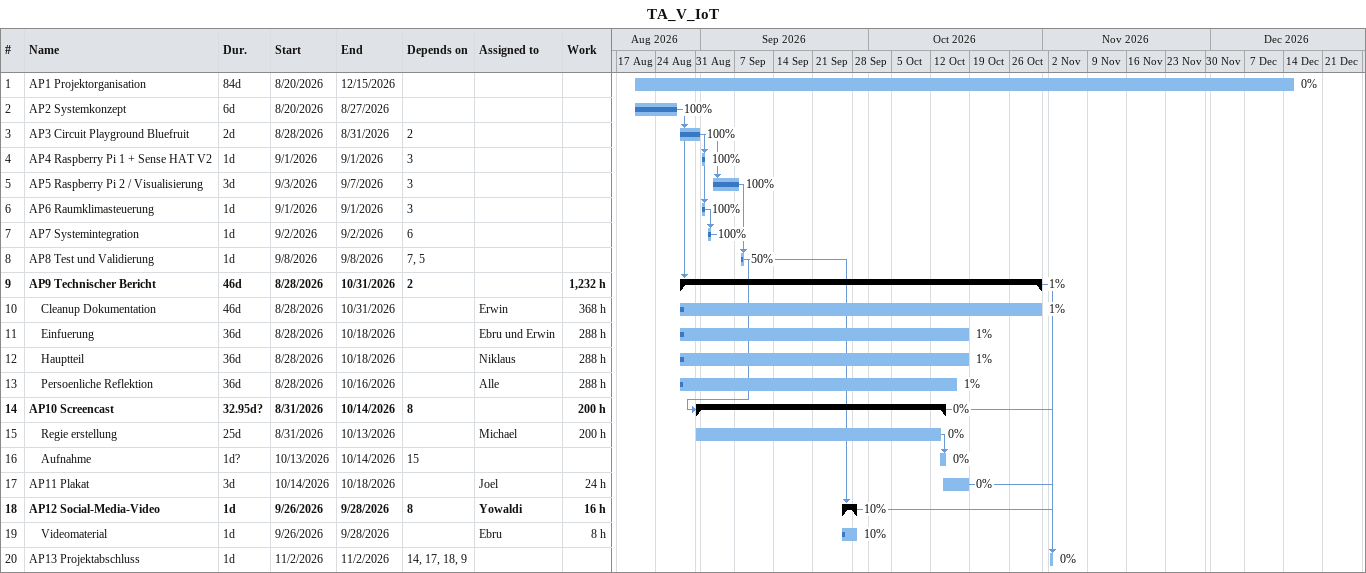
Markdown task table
TA_V_IoT

| ID | Level | Task | Duration | Start | Finish | Predecessors | Resources | % complete | Work (h) |
|---|---|---|---|---|---|---|---|---|---|
| 1 | 1 | AP1 Projektorganisation | 84d | 2026-08-20 | 2026-12-15 |  |  | 0 |  |
| 2 | 1 | AP2 Systemkonzept | 6d | 2026-08-20 | 2026-08-27 |  |  | 100 |  |
| 3 | 1 | AP3 Circuit Playground Bluefruit | 2d | 2026-08-28 | 2026-08-31 | 2 |  | 100 |  |
| 4 | 1 | AP4 Raspberry Pi 1 + Sense HAT V2 | 1d | 2026-09-01 | 2026-09-01 | 3 |  | 100 |  |
| 5 | 1 | AP5 Raspberry Pi 2 / Visualisierung | 3d | 2026-09-03 | 2026-09-07 | 3 |  | 100 |  |
| 6 | 1 | AP6 Raumklimasteuerung | 1d | 2026-09-01 | 2026-09-01 | 3 |  | 100 |  |
| 7 | 1 | AP7 Systemintegration | 1d | 2026-09-02 | 2026-09-02 | 6 |  | 100 |  |
| 8 | 1 | AP8 Test und Validierung | 1d | 2026-09-08 | 2026-09-08 | 7, 5 |  | 50 |  |
| 9 | 1 | **AP9 Technischer Bericht** | 46d | 2026-08-28 | 2026-10-31 | 2 |  | 1 | 1232 |
| 10 | 2 | Cleanup Dokumentation | 46d | 2026-08-28 | 2026-10-31 |  | Erwin | 1 | 368 |
| 11 | 2 | Einfuerung | 36d | 2026-08-28 | 2026-10-18 |  | Ebru und Erwin | 1 | 288 |
| 12 | 2 | Hauptteil | 36d | 2026-08-28 | 2026-10-18 |  | Niklaus | 1 | 288 |
| 13 | 2 | Persoenliche Reflektion | 36d | 2026-08-28 | 2026-10-16 |  | Alle | 1 | 288 |
| 14 | 1 | **AP10 Screencast** | 32.95d? | 2026-08-31 | 2026-10-14 | 8 |  | 0 | 200 |
| 15 | 2 | Regie erstellung | 25d | 2026-08-31 | 2026-10-13 |  | Michael | 0 | 200 |
| 16 | 2 | Aufnahme | 1d? | 2026-10-13 | 2026-10-14 | 15 |  | 0 |  |
| 17 | 1 | AP11 Plakat | 3d | 2026-10-14 | 2026-10-18 |  | Joel | 0 | 24 |
| 18 | 1 | **AP12 Social-Media-Video** | 1d | 2026-09-26 | 2026-09-28 | 8 | Yowaldi | 10 | 16 |
| 19 | 2 | Videomaterial | 1d | 2026-09-26 | 2026-09-28 |  | Ebru | 10 | 8 |
| 20 | 1 | AP13 Projektabschluss | 1d | 2026-11-02 | 2026-11-02 | 14, 17, 18, 9 |  | 0 |  |
